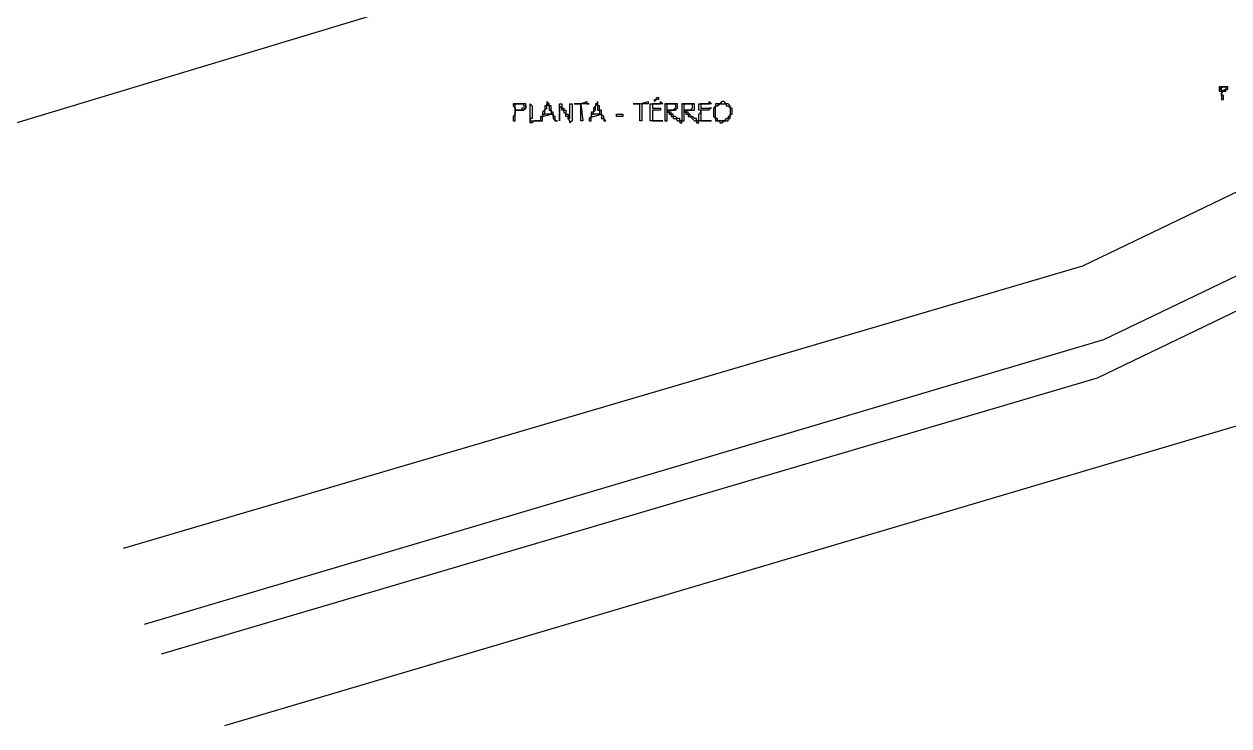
# Model space of a CAD drawing. Header units: millimetres. Extents: x -518.8 to -461.2, y 3.5 to 44.2.
# Drawn here: x -480.511 to -476.873, y 9.147 to 11.266 of the extents above; entities that cross this region are included whole.
import ezdxf

# ---------------------------------------------------------------- set-up
doc = ezdxf.new("R2010")
doc.units = ezdxf.units.MM
doc.header["$MEASUREMENT"] = 0
doc.layers.add('8', color=8, linetype='Continuous')
doc.layers.add('MYSOLIDS', color=7, linetype='Continuous')

msp = doc.modelspace()

# ---------------------------------------------------------------- linework, layer by layer
at = {"layer": '8'}
for points in [[(-478.6391, 11.5413), (-481.294, 10.7391)], [(-476.0038, 11.1654), (-477.3151, 10.5353)], [(-475.794, 11.0127), (-477.2511, 10.3127)], [(-475.7872, 10.9112), (-477.2707, 10.1977)], [(-477.3151, 10.5353), (-480.2121, 9.6827)], [(-477.2511, 10.3127), (-480.1481, 9.4533)], [(-477.2707, 10.1977), (-480.097, 9.3639)], [(-476.4429, 10.1729), (-479.906, 9.1473)]]:
    msp.add_lwpolyline(points, dxfattribs=at)
at = {"layer": 'MYSOLIDS'}
for points in [[(-476.9015, 11.0699), (-476.9015, 11.0699), (-476.9015, 11.0699), (-476.9015, 11.0699), (-476.9015, 11.0699), (-476.9015, 11.0639), (-476.9015, 11.0639), (-476.9015, 11.0639), (-476.8948, 11.0639), (-476.8948, 11.0578), (-476.8948, 11.0578), (-476.8948, 11.0578), (-476.8948, 11.0578), (-476.8948, 11.0511), (-476.8948, 11.0511), (-476.8948, 11.0511), (-476.8948, 11.0451), (-476.8948, 11.0451), (-476.8948, 11.0451), (-476.8948, 11.0451), (-476.8948, 11.0383), (-476.8948, 11.0383), (-476.8887, 11.0383), (-476.8887, 11.0383), (-476.8887, 11.0383), (-476.8887, 11.0383), (-476.8887, 11.0383), (-476.8887, 11.0451), (-476.8887, 11.0451), (-476.8887, 11.0451), (-476.8887, 11.0511), (-476.8948, 11.0511), (-476.8948, 11.0511), (-476.8948, 11.0511), (-476.8948, 11.0578), (-476.8948, 11.0578), (-476.8948, 11.0578), (-476.8948, 11.0578), (-476.8948, 11.0578), (-476.8948, 11.0578), (-476.8948, 11.0578), (-476.8887, 11.0639), (-476.8887, 11.0639), (-476.8887, 11.0639), (-476.8887, 11.0639), (-476.882, 11.0639), (-476.882, 11.0639), (-476.882, 11.0639), (-476.882, 11.0639), (-476.882, 11.0699), (-476.8948, 11.0639), (-476.8948, 11.0639), (-476.8948, 11.0639), (-476.8948, 11.0639), (-476.8948, 11.0699), (-476.8948, 11.0699), (-476.9015, 11.0699), (-476.9015, 11.0699), (-476.8948, 11.0699), (-476.8948, 11.0699), (-476.8948, 11.0766), (-476.8948, 11.0766), (-476.8948, 11.0766), (-476.8887, 11.0766), (-476.8887, 11.0766), (-476.8887, 11.0766), (-476.9015, 11.0699), (-476.9015, 11.0699)], [(-476.8887, 11.0766), (-476.8887, 11.0766), (-476.8887, 11.0766), (-476.8948, 11.0766), (-476.8948, 11.0766), (-476.8948, 11.0766), (-476.8948, 11.0766), (-476.9015, 11.0766), (-476.882, 11.0766), (-476.882, 11.0766), (-476.882, 11.0766), (-476.8887, 11.0766), (-476.8887, 11.0766), (-476.8887, 11.0766)], [(-476.9015, 11.0766), (-476.9015, 11.0766), (-476.9015, 11.0699), (-476.9015, 11.0699), (-476.9015, 11.0699), (-476.8887, 11.0766), (-476.8887, 11.0766), (-476.882, 11.0766), (-476.882, 11.0766), (-476.882, 11.0766), (-476.882, 11.0766), (-476.882, 11.0766), (-476.882, 11.0766), (-476.882, 11.0766), (-476.882, 11.0699), (-476.882, 11.0699), (-476.882, 11.0699), (-476.882, 11.0699), (-476.882, 11.0699), (-476.882, 11.0699), (-476.882, 11.0639), (-476.8887, 11.0639), (-476.8887, 11.0639), (-476.8887, 11.0639), (-476.8887, 11.0639), (-476.8948, 11.0639), (-476.8948, 11.0639), (-476.882, 11.0699), (-476.876, 11.0699), (-476.876, 11.0699), (-476.876, 11.0699), (-476.876, 11.0699), (-476.876, 11.0766), (-476.876, 11.0766), (-476.876, 11.0766), (-476.876, 11.0766), (-476.882, 11.0766), (-476.882, 11.0766), (-476.882, 11.0766), (-476.9015, 11.0766), (-476.9015, 11.0766), (-476.9015, 11.0766), (-476.9015, 11.0766)], [(-479.0339, 11.0255), (-479.0339, 11.0255), (-479.0339, 11.0255), (-479.0339, 11.0195), (-479.0339, 11.0195), (-479.0278, 11.0127), (-479.0278, 11.0127), (-479.0278, 11.0127), (-479.0278, 11.0067), (-479.0278, 11.0067), (-479.0278, 11), (-479.0278, 11), (-479.0278, 11), (-479.0278, 10.9939), (-479.0278, 10.9939), (-479.0339, 10.9872), (-479.0339, 10.9872), (-479.0339, 10.9812), (-479.0339, 10.9812), (-479.0339, 10.9812), (-479.0339, 10.9744), (-479.0339, 10.9744), (-479.0339, 10.9744), (-479.0278, 10.9744), (-479.0278, 10.9744), (-479.0278, 10.9744), (-479.0278, 10.9744), (-479.0278, 10.9744), (-479.0278, 10.9812), (-479.0278, 10.9812), (-479.0278, 10.9872), (-479.0278, 10.9872), (-479.0278, 10.9939), (-479.0278, 10.9939), (-479.0278, 10.9939), (-479.0278, 11), (-479.0278, 11), (-479.0278, 11), (-479.0278, 11.0067), (-479.0278, 11.0067), (-479.0278, 11.0067), (-479.0211, 11.0067), (-479.0151, 11.0067), (-479.0151, 11.0067), (-479.0151, 11.0067), (-479.0083, 11.0067), (-479.0083, 11.0067), (-479.0023, 11.0067), (-479.0023, 11.0067), (-479.0023, 11.0067), (-479.0278, 11.0067), (-479.0278, 11.0067), (-479.0278, 11.0127), (-479.0278, 11.0127), (-479.0278, 11.0127), (-479.0278, 11.0195), (-479.0278, 11.0195), (-479.0278, 11.0255), (-479.0278, 11.0255), (-479.0211, 11.0255), (-479.0211, 11.0255), (-479.0151, 11.0255), (-479.0151, 11.0255), (-479.0151, 11.0255), (-479.0083, 11.0255), (-479.0083, 11.0255), (-479.0339, 11.0255), (-479.0339, 11.0255)], [(-479.0278, 11.0255), (-479.0278, 11.0255), (-479.0339, 11.0255), (-479.0339, 11.0255), (-479.0339, 11.0255), (-479.0083, 11.0255), (-479.0083, 11.0255), (-479.0083, 11.0255), (-479.0023, 11.0255), (-479.0023, 11.0255), (-479.0023, 11.0195), (-478.9955, 11.0195), (-478.9955, 11.0195), (-478.9955, 11.0195), (-478.9955, 11.0127), (-479.0023, 11.0127), (-479.0023, 11.0127), (-479.0023, 11.0127), (-479.0083, 11.0127), (-479.0083, 11.0127), (-479.0083, 11.0067), (-479.0151, 11.0067), (-479.0151, 11.0067), (-479.0151, 11.0067), (-479.0211, 11.0067), (-479.0211, 11.0067), (-479.0278, 11.0067), (-479.0023, 11.0067), (-479.0023, 11.0067), (-478.9955, 11.0127), (-478.9955, 11.0127), (-478.9955, 11.0127), (-478.9955, 11.0127), (-478.9955, 11.0195), (-478.9955, 11.0195), (-478.9955, 11.0195), (-478.9955, 11.0255), (-478.9955, 11.0255), (-479.0023, 11.0255), (-479.0278, 11.0255), (-479.0278, 11.0255), (-479.0278, 11.0255), (-479.0278, 11.0255)], [(-479.0083, 11.0255), (-479.0083, 11.0255), (-479.0151, 11.0255), (-479.0151, 11.0255), (-479.0211, 11.0255), (-479.0211, 11.0255), (-479.0211, 11.0255), (-479.0278, 11.0255), (-479.0023, 11.0255), (-479.0023, 11.0255), (-479.0023, 11.0255), (-479.0083, 11.0255), (-479.0083, 11.0255), (-479.0083, 11.0255)], [(-478.9827, 10.9744), (-478.9767, 10.9744), (-478.9767, 10.9744), (-478.9707, 10.9744), (-478.9707, 10.9744), (-478.9639, 10.9744), (-478.9639, 10.9744), (-478.9639, 10.9744), (-478.9579, 10.9744), (-478.9579, 10.9744), (-478.9579, 10.9744), (-478.9579, 10.9744), (-478.9579, 10.9744), (-478.9511, 10.9744), (-478.9511, 10.9744), (-478.9579, 10.9744), (-478.9579, 10.9744), (-478.9579, 10.9744), (-478.9639, 10.9744), (-478.9639, 10.9744), (-478.9639, 10.9744), (-478.9639, 10.9744), (-478.9707, 10.9744), (-478.9707, 10.9744), (-478.9767, 10.9684), (-478.9767, 10.9684), (-478.9767, 10.9684), (-478.9827, 10.9684), (-478.9827, 10.9684), (-478.9827, 10.9744), (-478.9827, 10.9744), (-478.9827, 10.9744), (-478.9827, 10.9744), (-478.9827, 10.9744), (-478.9827, 10.9744), (-478.9827, 10.9812), (-478.9827, 10.9812), (-478.9827, 10.9872), (-478.9827, 10.9872), (-478.9827, 10.9872), (-478.9827, 10.9939), (-478.9827, 10.9939), (-478.9827, 11), (-478.9827, 11), (-478.9827, 11), (-478.9827, 11.0067), (-478.9827, 11.0067), (-478.9827, 11.0067), (-478.9827, 11.0127), (-478.9827, 11.0127), (-478.9827, 11.0195), (-478.9827, 11.0195), (-478.9827, 11.0195), (-478.9827, 11.0255), (-478.9827, 11.0255), (-478.9827, 11.0255), (-478.9827, 11.0255), (-478.9827, 11.0255), (-478.9827, 11.0255), (-478.9827, 11.0255), (-478.9827, 11.0255), (-478.9827, 11.0255), (-478.9827, 11.0255), (-478.9827, 11.0255), (-478.9827, 11.0255), (-478.9767, 11.0195), (-478.9767, 11.0195), (-478.9767, 11.0127), (-478.9767, 11.0127), (-478.9767, 11.0067), (-478.9767, 11.0067), (-478.9767, 11.0067), (-478.9767, 11), (-478.9767, 11), (-478.9767, 11), (-478.9767, 10.9939), (-478.9767, 10.9939), (-478.9767, 10.9872), (-478.9767, 10.9872), (-478.9767, 10.9872), (-478.9767, 10.9872), (-478.9767, 10.9812), (-478.9827, 10.9812), (-478.9827, 10.9744), (-478.9827, 10.9744), (-478.9827, 10.9744), (-478.9827, 10.9744), (-478.9827, 10.9744)], [(-478.9256, 11.0255), (-478.9324, 11.0255), (-478.9256, 11.0195), (-478.9256, 11.0195), (-478.9256, 11.0195), (-478.9256, 11.0127), (-478.9256, 11.0127), (-478.9256, 11.0067), (-478.9256, 11.0067), (-478.9196, 11.0067), (-478.9196, 11), (-478.9196, 11), (-478.9196, 11), (-478.9196, 10.9939), (-478.9384, 10.9939), (-478.9451, 10.9939), (-478.9451, 10.9939), (-478.9451, 10.9872), (-478.9451, 10.9872), (-478.9511, 10.9872), (-478.9511, 10.9872), (-478.9511, 10.9812), (-478.9511, 10.9744), (-478.9511, 10.9744), (-478.9511, 10.9744), (-478.9511, 10.9744), (-478.9511, 10.9744), (-478.9511, 10.9744), (-478.9511, 10.9744), (-478.9451, 10.9744), (-478.9451, 10.9812), (-478.9451, 10.9812), (-478.9451, 10.9812), (-478.9451, 10.9872), (-478.9451, 10.9872), (-478.9451, 10.9872), (-478.9196, 10.9939), (-478.9128, 10.9939), (-478.9128, 10.9939), (-478.9128, 11), (-478.9128, 11), (-478.9196, 11), (-478.9196, 11.0067), (-478.9196, 11.0067), (-478.9196, 11.0067), (-478.9196, 11.0127), (-478.9196, 11.0127), (-478.9196, 11.0127), (-478.9196, 11.0195), (-478.9256, 11.0195), (-478.9256, 11.0195), (-478.9256, 11.0195), (-478.9256, 11.0255), (-478.9256, 11.0255)], [(-478.9324, 11.0323), (-478.9324, 11.0323), (-478.9324, 11.0255), (-478.9324, 11.0255), (-478.9324, 11.0255), (-478.9324, 11.0255), (-478.9324, 11.0195), (-478.9384, 11.0195), (-478.9384, 11.0127), (-478.9384, 11.0127), (-478.9384, 11.0067), (-478.9384, 11.0067), (-478.9384, 11.0067), (-478.9451, 11), (-478.9451, 11), (-478.9451, 10.9939), (-478.9451, 10.9939), (-478.9384, 10.9939), (-478.9384, 10.9939), (-478.9384, 11), (-478.9384, 11), (-478.9384, 11), (-478.9384, 11.0067), (-478.9384, 11.0067), (-478.9384, 11.0067), (-478.9324, 11.0127), (-478.9324, 11.0127), (-478.9324, 11.0127), (-478.9324, 11.0195), (-478.9324, 11.0195), (-478.9324, 11.0255), (-478.9256, 11.0255), (-478.9256, 11.0255), (-478.9256, 11.0255), (-478.9324, 11.0323), (-478.9324, 11.0323)], [(-478.894, 11.0195), (-478.894, 10.9744), (-478.894, 10.9744), (-478.894, 10.9744), (-478.894, 10.9744), (-478.894, 10.9744), (-478.894, 10.9744), (-478.894, 10.9744), (-478.894, 10.9744), (-478.894, 10.9744), (-478.894, 11.0255), (-478.894, 11.0255), (-478.894, 11.0255), (-478.894, 11.0255), (-478.894, 11.0255), (-478.894, 11.0255), (-478.8872, 11.0255), (-478.8872, 11.0255), (-478.8872, 11.0255), (-478.8872, 11.0195), (-478.8872, 11.0195), (-478.8872, 11.0195), (-478.8872, 11.0127), (-478.8812, 11.0127), (-478.8812, 11.0127), (-478.8812, 11.0067), (-478.8812, 11.0067), (-478.8752, 11.0067), (-478.8752, 11), (-478.8752, 11), (-478.8752, 11), (-478.8752, 10.9939), (-478.8684, 10.9939), (-478.8684, 10.9939), (-478.8684, 10.9872), (-478.8684, 10.9872), (-478.8684, 10.9872), (-478.8624, 10.9812), (-478.8624, 10.9812), (-478.8624, 10.9812), (-478.8624, 10.9812), (-478.8624, 10.9812), (-478.8624, 10.9872), (-478.8624, 10.9872), (-478.8624, 10.9872), (-478.8624, 10.9939), (-478.8624, 10.9939), (-478.8624, 11), (-478.8624, 11), (-478.8624, 11), (-478.8624, 11.0067), (-478.8624, 11.0067), (-478.8624, 11.0127), (-478.8624, 11.0127), (-478.8624, 11.0127), (-478.8624, 11.0195), (-478.8624, 11.0195), (-478.8624, 11.0255), (-478.8624, 11.0255), (-478.8624, 11.0255), (-478.8624, 11.0255), (-478.8624, 11.0255), (-478.8557, 11.0255), (-478.8557, 11.0255), (-478.8557, 11.0255), (-478.8557, 11.0255), (-478.8557, 11.0255), (-478.8557, 11.0255), (-478.8557, 11.0255), (-478.8557, 11.0255), (-478.8557, 11.0195), (-478.8557, 11.0195), (-478.8557, 11.0127), (-478.8557, 11.0127), (-478.8557, 11.0127), (-478.8557, 11.0067), (-478.8557, 11.0067), (-478.8557, 11), (-478.8557, 11), (-478.8557, 10.9939), (-478.8557, 10.9939), (-478.8557, 10.9939), (-478.8557, 10.9939), (-478.8557, 10.9872), (-478.8557, 10.9872), (-478.8557, 10.9812), (-478.8557, 10.9812), (-478.8557, 10.9812), (-478.8557, 10.9744), (-478.8557, 10.9744), (-478.8557, 10.9744), (-478.8557, 10.9744), (-478.8557, 10.9744), (-478.8624, 10.9684), (-478.8624, 10.9684), (-478.8624, 10.9684), (-478.8624, 10.9744), (-478.8624, 10.9744), (-478.8624, 10.9744), (-478.8684, 10.9812), (-478.8684, 10.9812), (-478.8684, 10.9872), (-478.8684, 10.9872), (-478.8752, 10.9872), (-478.8752, 10.9872), (-478.8752, 10.9939), (-478.8752, 10.9939), (-478.8752, 10.9939), (-478.8812, 11), (-478.8812, 11), (-478.8812, 11), (-478.8812, 11.0067), (-478.8872, 11.0067), (-478.8872, 11.0127), (-478.8872, 11.0127), (-478.8872, 11.0127), (-478.894, 11.0195), (-478.894, 11.0195), (-478.894, 11.0195), (-478.894, 11.0195), (-478.894, 11.0195)], [(-478.8113, 11.0323), (-478.8113, 11.0323), (-478.8113, 11.0255), (-478.8113, 11.0255), (-478.8045, 11.0255), (-478.8045, 11.0255), (-478.8113, 11.0255), (-478.8113, 11.0255), (-478.8113, 11.0255), (-478.8113, 11.0255), (-478.8301, 11.0255), (-478.8241, 10.9744), (-478.8301, 10.9744), (-478.8301, 10.9744), (-478.8301, 10.9744), (-478.8301, 10.9744), (-478.8301, 10.9744), (-478.8301, 10.9744), (-478.8301, 10.9744), (-478.8301, 10.9744), (-478.8301, 11.0255), (-478.8301, 11.0255), (-478.8369, 11.0255), (-478.8429, 11.0255), (-478.8429, 11.0255), (-478.8429, 11.0255), (-478.8496, 11.0255), (-478.8496, 11.0255), (-478.8496, 11.0255), (-478.8496, 11.0255), (-478.8496, 11.0255), (-478.8496, 11.0255), (-478.8496, 11.0255), (-478.8496, 11.0255), (-478.8496, 11.0255), (-478.8496, 11.0255), (-478.8429, 11.0255), (-478.8429, 11.0255), (-478.8429, 11.0255), (-478.8369, 11.0255), (-478.8369, 11.0255), (-478.8301, 11.0255), (-478.8301, 11.0255), (-478.8113, 11.0323), (-478.8113, 11.0323), (-478.8113, 11.0323)], [(-478.7797, 11.0255), (-478.7797, 11.0255), (-478.7797, 11.0195), (-478.7797, 11.0195), (-478.7797, 11.0195), (-478.7797, 11.0127), (-478.7797, 11.0127), (-478.7797, 11.0067), (-478.773, 11.0067), (-478.773, 11.0067), (-478.773, 11), (-478.773, 11), (-478.773, 11), (-478.773, 10.9939), (-478.7918, 10.9939), (-478.7985, 10.9939), (-478.7985, 10.9939), (-478.7985, 10.9872), (-478.7985, 10.9872), (-478.7985, 10.9872), (-478.7985, 10.9872), (-478.8045, 10.9812), (-478.8045, 10.9744), (-478.8045, 10.9744), (-478.8045, 10.9744), (-478.8045, 10.9744), (-478.8045, 10.9744), (-478.7985, 10.9744), (-478.7985, 10.9744), (-478.7985, 10.9744), (-478.7985, 10.9812), (-478.7985, 10.9812), (-478.7985, 10.9812), (-478.7985, 10.9872), (-478.7918, 10.9872), (-478.7918, 10.9872), (-478.7669, 10.9939), (-478.7669, 10.9939), (-478.7669, 10.9939), (-478.7669, 11), (-478.7669, 11), (-478.7669, 11), (-478.7669, 11.0067), (-478.773, 11.0067), (-478.773, 11.0067), (-478.773, 11.0127), (-478.773, 11.0127), (-478.773, 11.0127), (-478.773, 11.0195), (-478.773, 11.0195), (-478.773, 11.0195), (-478.7797, 11.0195), (-478.7797, 11.0255), (-478.7797, 11.0255)], [(-478.7797, 11.0323), (-478.7797, 11.0323), (-478.7797, 11.0255), (-478.7857, 11.0255), (-478.7857, 11.0255), (-478.7857, 11.0255), (-478.7857, 11.0195), (-478.7857, 11.0195), (-478.7918, 11.0127), (-478.7918, 11.0127), (-478.7918, 11.0067), (-478.7918, 11.0067), (-478.7918, 11.0067), (-478.7918, 11), (-478.7985, 11), (-478.7985, 10.9939), (-478.7985, 10.9939), (-478.7918, 10.9939), (-478.7918, 10.9939), (-478.7918, 11), (-478.7918, 11), (-478.7918, 11), (-478.7857, 11.0067), (-478.7857, 11.0067), (-478.7857, 11.0067), (-478.7857, 11.0127), (-478.7857, 11.0127), (-478.7857, 11.0127), (-478.7857, 11.0195), (-478.7857, 11.0195), (-478.7797, 11.0255), (-478.7797, 11.0255), (-478.7797, 11.0255), (-478.7797, 11.0255), (-478.7797, 11.0323), (-478.7797, 11.0323)], [(-478.6263, 11.0323), (-478.6263, 11.0323), (-478.6263, 11.0255), (-478.6263, 11.0255), (-478.6263, 11.0255), (-478.6263, 11.0255), (-478.6263, 11.0255), (-478.6263, 11.0255), (-478.6263, 11.0255), (-478.6263, 11.0255), (-478.6459, 11.0255), (-478.6459, 10.9744), (-478.6459, 10.9744), (-478.6459, 10.9744), (-478.6459, 10.9744), (-478.6459, 10.9744), (-478.6519, 10.9744), (-478.6519, 10.9744), (-478.6519, 10.9744), (-478.6519, 10.9744), (-478.6519, 11.0255), (-478.6519, 11.0255), (-478.6587, 11.0255), (-478.6587, 11.0255), (-478.6647, 11.0255), (-478.6647, 11.0255), (-478.6647, 11.0255), (-478.6647, 11.0255), (-478.6647, 11.0255), (-478.6647, 11.0255), (-478.6714, 11.0255), (-478.6714, 11.0255), (-478.6647, 11.0255), (-478.6647, 11.0255), (-478.6647, 11.0255), (-478.6647, 11.0255), (-478.6647, 11.0255), (-478.6587, 11.0255), (-478.6587, 11.0255), (-478.6587, 11.0255), (-478.6519, 11.0255), (-478.6519, 11.0255), (-478.6519, 11.0255), (-478.6263, 11.0323), (-478.6263, 11.0323), (-478.6263, 11.0323)], [(-478.6136, 11.0127), (-478.5887, 11.0127), (-478.5887, 11.0127), (-478.5887, 11.0127), (-478.5887, 11.0127), (-478.5887, 11.0127), (-478.5887, 11.0127), (-478.5887, 11.0127), (-478.5887, 11.0127), (-478.5887, 11.0067), (-478.5887, 11.0067), (-478.6136, 11.0067), (-478.6136, 11.0067), (-478.6136, 11.0067), (-478.6136, 11), (-478.6136, 11), (-478.6136, 11), (-478.6136, 11), (-478.6136, 10.9939), (-478.6136, 10.9939), (-478.6136, 10.9939), (-478.6136, 10.9872), (-478.6136, 10.9872), (-478.6136, 10.9872), (-478.6136, 10.9812), (-478.6136, 10.9812), (-478.6136, 10.9744), (-478.6136, 10.9744), (-478.6136, 10.9744), (-478.6075, 10.9744), (-478.6075, 10.9744), (-478.6075, 10.9744), (-478.6008, 10.9744), (-478.6008, 10.9744), (-478.6008, 10.9744), (-478.5948, 10.9744), (-478.5948, 10.9744), (-478.5887, 10.9744), (-478.5887, 10.9744), (-478.5887, 10.9744), (-478.582, 10.9744), (-478.582, 10.9744), (-478.582, 10.9744), (-478.582, 10.9744), (-478.5887, 10.9744), (-478.5887, 10.9744), (-478.5887, 10.9744), (-478.5948, 10.9744), (-478.5948, 10.9744), (-478.5948, 10.9744), (-478.6008, 10.9744), (-478.6008, 10.9744), (-478.6075, 10.9744), (-478.6075, 10.9744), (-478.6075, 10.9744), (-478.6136, 10.9744), (-478.6136, 10.9744), (-478.6136, 10.9744), (-478.6136, 10.9744), (-478.6203, 10.9744), (-478.6203, 10.9744), (-478.6203, 10.9744), (-478.6203, 10.9744), (-478.6203, 10.9744), (-478.6203, 10.9812), (-478.6203, 10.9812), (-478.6203, 10.9812), (-478.6203, 10.9872), (-478.6203, 10.9872), (-478.6203, 10.9939), (-478.6203, 10.9939), (-478.6203, 10.9939), (-478.6203, 11), (-478.6203, 11), (-478.6203, 11), (-478.6203, 11.0067), (-478.6203, 11.0067), (-478.6203, 11.0127), (-478.6203, 11.0127), (-478.6203, 11.0195), (-478.6203, 11.0195), (-478.6203, 11.0195), (-478.6203, 11.0255), (-478.6203, 11.0255), (-478.6203, 11.0255), (-478.6203, 11.0255), (-478.6203, 11.0255), (-478.6136, 11.0255), (-478.6136, 11.0255), (-478.6136, 11.0255), (-478.6075, 11.0255), (-478.6075, 11.0255), (-478.6075, 11.0255), (-478.6075, 11.0255), (-478.6008, 11.0255), (-478.6008, 11.0255), (-478.6008, 11.0255), (-478.5948, 11.0255), (-478.5948, 11.0255), (-478.5887, 11.0255), (-478.5887, 11.0255), (-478.5887, 11.0323), (-478.5887, 11.0323), (-478.582, 11.0255), (-478.582, 11.0255), (-478.582, 11.0255), (-478.582, 11.0255), (-478.582, 11.0255), (-478.5887, 11.0255), (-478.5887, 11.0255), (-478.5887, 11.0255), (-478.5948, 11.0255), (-478.5948, 11.0255), (-478.6008, 11.0255), (-478.6008, 11.0255), (-478.6075, 11.0255), (-478.6075, 11.0255), (-478.6136, 11.0255), (-478.6136, 11.0255), (-478.6136, 11.0255), (-478.6136, 11.0195), (-478.6136, 11.0195), (-478.6136, 11.0195), (-478.6136, 11.0127), (-478.6136, 11.0127), (-478.6136, 11.0127), (-478.6136, 11.0127), (-478.6136, 11.0127), (-478.6136, 11.0127)], [(-478.6075, 11.0383), (-478.6075, 11.0383), (-478.6075, 11.0383), (-478.6008, 11.0383), (-478.6008, 11.0383), (-478.6008, 11.0451), (-478.6008, 11.0451), (-478.5948, 11.0451), (-478.5948, 11.0451), (-478.5948, 11.0451), (-478.5948, 11.0451), (-478.5948, 11.0451), (-478.5948, 11.0451), (-478.5948, 11.0451), (-478.5948, 11.0451), (-478.5948, 11.0451), (-478.5948, 11.0383), (-478.6008, 11.0383), (-478.6008, 11.0383), (-478.6008, 11.0383), (-478.6008, 11.0383), (-478.6008, 11.0383), (-478.6075, 11.0323), (-478.6075, 11.0323), (-478.6075, 11.0323), (-478.6075, 11.0323), (-478.6075, 11.0383), (-478.6075, 11.0383), (-478.6075, 11.0383), (-478.6075, 11.0383), (-478.6075, 11.0383)], [(-478.5504, 11.0255), (-478.5504, 11.0255), (-478.5564, 11.0255), (-478.5564, 11.0255), (-478.5564, 11.0255), (-478.5564, 11.0255), (-478.5632, 11.0255), (-478.5632, 11.0255), (-478.5692, 11.0255), (-478.5692, 11.0255), (-478.576, 11.0255), (-478.576, 10.9744), (-478.576, 10.9744), (-478.5692, 10.9744), (-478.5692, 10.9744), (-478.5692, 10.9744), (-478.5692, 10.9744), (-478.5692, 11.0067), (-478.5564, 11.0067), (-478.5564, 11.0067), (-478.5504, 11.0067), (-478.5504, 11.0067), (-478.5504, 11.0067), (-478.5436, 11.0067), (-478.5692, 11.0067), (-478.5692, 11.0255), (-478.5692, 11.0255), (-478.5692, 11.0255), (-478.5632, 11.0255), (-478.5632, 11.0255), (-478.5564, 11.0255), (-478.5564, 11.0255), (-478.5564, 11.0255), (-478.5504, 11.0255), (-478.5436, 11.0255), (-478.5436, 11.0255), (-478.5436, 11.0255), (-478.5436, 11.0255), (-478.5504, 11.0255), (-478.5504, 11.0255), (-478.5504, 11.0255)], [(-478.5692, 11.0255), (-478.576, 11.0255), (-478.576, 11.0255), (-478.5692, 11.0255), (-478.5692, 11.0255), (-478.5692, 11.0255), (-478.5692, 11.0255)], [(-478.5436, 11.0255), (-478.5504, 11.0255), (-478.5504, 11.0255), (-478.5504, 11.0255), (-478.5436, 11.0255), (-478.5436, 11.0255), (-478.5436, 11.0195), (-478.5436, 11.0195), (-478.5436, 11.0195), (-478.5436, 11.0127), (-478.5436, 11.0127), (-478.5436, 11.0127), (-478.5436, 11.0127), (-478.5504, 11.0067), (-478.5504, 11.0067), (-478.5504, 11.0067), (-478.5504, 11.0067), (-478.5564, 11.0067), (-478.5564, 11.0067), (-478.5632, 11.0067), (-478.5632, 11.0067), (-478.5692, 11.0067), (-478.5692, 11.0067), (-478.5436, 11.0067), (-478.5436, 11.0067), (-478.5436, 11.0067), (-478.5436, 11.0067), (-478.5376, 11.0127), (-478.5376, 11.0127), (-478.5376, 11.0127), (-478.5376, 11.0195), (-478.5376, 11.0195), (-478.5376, 11.0195), (-478.5376, 11.0255), (-478.5436, 11.0255), (-478.5436, 11.0255)], [(-478.4993, 11.0255), (-478.4993, 11.0255), (-478.5053, 11.0255), (-478.5053, 11.0255), (-478.5053, 11.0255), (-478.5053, 11.0255), (-478.5121, 11.0255), (-478.5121, 11.0255), (-478.5181, 11.0255), (-478.5181, 11.0255), (-478.5248, 11.0255), (-478.5248, 10.9744), (-478.5181, 10.9744), (-478.5181, 10.9744), (-478.5181, 10.9744), (-478.5181, 10.9744), (-478.5181, 10.9744), (-478.5181, 11.0067), (-478.5053, 11.0067), (-478.5053, 11.0067), (-478.4993, 11.0067), (-478.4993, 11.0067), (-478.4933, 11.0067), (-478.4933, 11.0067), (-478.5181, 11.0067), (-478.5181, 11.0255), (-478.5181, 11.0255), (-478.5181, 11.0255), (-478.5121, 11.0255), (-478.5121, 11.0255), (-478.5053, 11.0255), (-478.5053, 11.0255), (-478.5053, 11.0255), (-478.4993, 11.0255), (-478.4865, 11.0255), (-478.4933, 11.0255), (-478.4933, 11.0255), (-478.4933, 11.0255), (-478.4993, 11.0255), (-478.4993, 11.0255), (-478.4993, 11.0255)], [(-478.5181, 11.0255), (-478.5248, 11.0255), (-478.5248, 11.0255), (-478.5181, 11.0255), (-478.5181, 11.0255), (-478.5181, 11.0255), (-478.5181, 11.0255)], [(-478.4865, 11.0255), (-478.4993, 11.0255), (-478.4993, 11.0255), (-478.4993, 11.0255), (-478.4933, 11.0255), (-478.4933, 11.0255), (-478.4933, 11.0195), (-478.4933, 11.0195), (-478.4933, 11.0195), (-478.4933, 11.0127), (-478.4933, 11.0127), (-478.4933, 11.0127), (-478.4933, 11.0127), (-478.4993, 11.0067), (-478.4993, 11.0067), (-478.4993, 11.0067), (-478.4993, 11.0067), (-478.5053, 11.0067), (-478.5053, 11.0067), (-478.5053, 11.0067), (-478.5121, 11.0067), (-478.5121, 11.0067), (-478.5181, 11.0067), (-478.4933, 11.0067), (-478.4933, 11.0067), (-478.4933, 11.0067), (-478.4865, 11.0067), (-478.4865, 11.0127), (-478.4865, 11.0127), (-478.4865, 11.0127), (-478.4865, 11.0195), (-478.4865, 11.0195), (-478.4865, 11.0195), (-478.4865, 11.0255), (-478.4865, 11.0255), (-478.4865, 11.0255)], [(-478.4677, 11.0127), (-478.4421, 11.0127), (-478.4421, 11.0127), (-478.4421, 11.0127), (-478.4421, 11.0127), (-478.4354, 11.0127), (-478.4354, 11.0127), (-478.4421, 11.0127), (-478.4421, 11.0127), (-478.4421, 11.0067), (-478.4421, 11.0067), (-478.4677, 11.0067), (-478.4677, 11.0067), (-478.4677, 11.0067), (-478.4677, 11), (-478.4677, 11), (-478.4677, 11), (-478.4677, 11), (-478.4677, 10.9939), (-478.4677, 10.9939), (-478.4677, 10.9939), (-478.4677, 10.9872), (-478.4677, 10.9872), (-478.4677, 10.9872), (-478.4677, 10.9812), (-478.4677, 10.9812), (-478.4677, 10.9744), (-478.4677, 10.9744), (-478.4677, 10.9744), (-478.4609, 10.9744), (-478.4609, 10.9744), (-478.4549, 10.9744), (-478.4549, 10.9744), (-478.4549, 10.9744), (-478.4481, 10.9744), (-478.4481, 10.9744), (-478.4481, 10.9744), (-478.4421, 10.9744), (-478.4421, 10.9744), (-478.4421, 10.9744), (-478.4354, 10.9744), (-478.4354, 10.9744), (-478.4354, 10.9744), (-478.4354, 10.9744), (-478.4354, 10.9744), (-478.4421, 10.9744), (-478.4421, 10.9744), (-478.4481, 10.9744), (-478.4481, 10.9744), (-478.4481, 10.9744), (-478.4549, 10.9744), (-478.4549, 10.9744), (-478.4549, 10.9744), (-478.4609, 10.9744), (-478.4609, 10.9744), (-478.4677, 10.9744), (-478.4677, 10.9744), (-478.4677, 10.9744), (-478.4677, 10.9744), (-478.4737, 10.9744), (-478.4737, 10.9744), (-478.4737, 10.9744), (-478.4737, 10.9744), (-478.4737, 10.9744), (-478.4737, 10.9812), (-478.4737, 10.9812), (-478.4737, 10.9812), (-478.4737, 10.9872), (-478.4737, 10.9872), (-478.4737, 10.9939), (-478.4737, 10.9939), (-478.4737, 10.9939), (-478.4677, 11), (-478.4677, 11), (-478.4677, 11), (-478.4677, 11.0067), (-478.4737, 11.0067), (-478.4737, 11.0127), (-478.4737, 11.0127), (-478.4737, 11.0195), (-478.4737, 11.0195), (-478.4737, 11.0195), (-478.4737, 11.0255), (-478.4737, 11.0255), (-478.4737, 11.0255), (-478.4737, 11.0255), (-478.4737, 11.0255), (-478.4677, 11.0255), (-478.4677, 11.0255), (-478.4677, 11.0255), (-478.4609, 11.0255), (-478.4609, 11.0255), (-478.4609, 11.0255), (-478.4549, 11.0255), (-478.4549, 11.0255), (-478.4549, 11.0255), (-478.4481, 11.0255), (-478.4481, 11.0255), (-478.4481, 11.0255), (-478.4421, 11.0255), (-478.4421, 11.0255), (-478.4421, 11.0323), (-478.4421, 11.0323), (-478.4354, 11.0255), (-478.4354, 11.0255), (-478.4354, 11.0255), (-478.4354, 11.0255), (-478.4354, 11.0255), (-478.4354, 11.0255), (-478.4421, 11.0255), (-478.4421, 11.0255), (-478.4421, 11.0255), (-478.4481, 11.0255), (-478.4549, 11.0255), (-478.4549, 11.0255), (-478.4609, 11.0255), (-478.4609, 11.0255), (-478.4609, 11.0255), (-478.4677, 11.0255), (-478.4677, 11.0255), (-478.4677, 11.0195), (-478.4677, 11.0195), (-478.4677, 11.0195), (-478.4677, 11.0127), (-478.4677, 11.0127), (-478.4677, 11.0127), (-478.4677, 11.0127), (-478.4677, 11.0127), (-478.4677, 11.0127)], [(-478.4166, 11.0255), (-478.4166, 11.0255), (-478.4226, 11.0255), (-478.4226, 11.0195), (-478.4226, 11.0195), (-478.4226, 11.0195), (-478.4226, 11.0195), (-478.4293, 11.0127), (-478.4293, 11.0127), (-478.4293, 11.0067), (-478.4293, 11.0067), (-478.4293, 11.0067), (-478.4293, 11), (-478.4293, 11), (-478.4293, 11), (-478.4293, 10.9939), (-478.4293, 10.9939), (-478.4293, 10.9872), (-478.4293, 10.9872), (-478.4293, 10.9872), (-478.4226, 10.9812), (-478.4226, 10.9812), (-478.4226, 10.9812), (-478.4226, 10.9744), (-478.4226, 10.9744), (-478.4166, 10.9744), (-478.4166, 10.9744), (-478.4098, 10.9744), (-478.4098, 10.9744), (-478.4098, 10.9684), (-478.4038, 10.9684), (-478.4038, 10.9684), (-478.4038, 10.9684), (-478.397, 10.9744), (-478.397, 10.9744), (-478.391, 10.9744), (-478.391, 10.9744), (-478.391, 10.9744), (-478.4038, 10.9744), (-478.4038, 10.9744), (-478.4098, 10.9744), (-478.4098, 10.9744), (-478.4166, 10.9744), (-478.4166, 10.9812), (-478.4166, 10.9812), (-478.4166, 10.9812), (-478.4166, 10.9812), (-478.4226, 10.9812), (-478.4226, 10.9872), (-478.4226, 10.9872), (-478.4226, 10.9872), (-478.4226, 10.9939), (-478.4226, 10.9939), (-478.4226, 11), (-478.4226, 11), (-478.4226, 11), (-478.4226, 11.0067), (-478.4226, 11.0067), (-478.4226, 11.0127), (-478.4226, 11.0127), (-478.4226, 11.0127), (-478.4226, 11.0195), (-478.4166, 11.0195), (-478.4166, 11.0195), (-478.4166, 11.0195), (-478.4166, 11.0195), (-478.4098, 11.0255), (-478.4098, 11.0255), (-478.4038, 11.0255), (-478.4038, 11.0255), (-478.4038, 11.0255), (-478.4166, 11.0255), (-478.4166, 11.0255)], [(-478.4038, 11.0323), (-478.4038, 11.0323), (-478.4038, 11.0323), (-478.4038, 11.0323), (-478.4098, 11.0255), (-478.4098, 11.0255), (-478.4166, 11.0255), (-478.4166, 11.0255), (-478.4038, 11.0255), (-478.4038, 11.0255), (-478.397, 11.0255), (-478.397, 11.0255), (-478.391, 11.0255), (-478.391, 11.0255), (-478.391, 11.0195), (-478.385, 11.0195), (-478.385, 11.0195), (-478.385, 11.0195), (-478.385, 11.0195), (-478.3782, 11.0127), (-478.3782, 11.0127), (-478.3782, 11.0127), (-478.3782, 11.0067), (-478.3782, 11.0067), (-478.3782, 11), (-478.3782, 11), (-478.3782, 11), (-478.3782, 10.9939), (-478.3782, 10.9939), (-478.3782, 10.9939), (-478.3782, 10.9872), (-478.385, 10.9872), (-478.385, 10.9872), (-478.385, 10.9872), (-478.385, 10.9812), (-478.391, 10.9812), (-478.391, 10.9812), (-478.391, 10.9812), (-478.397, 10.9744), (-478.397, 10.9744), (-478.397, 10.9744), (-478.4038, 10.9744), (-478.4038, 10.9744), (-478.391, 10.9744), (-478.391, 10.9744), (-478.385, 10.9744), (-478.385, 10.9812), (-478.385, 10.9812), (-478.385, 10.9812), (-478.3782, 10.9812), (-478.3782, 10.9872), (-478.3782, 10.9872), (-478.3782, 10.9872), (-478.3782, 10.9872), (-478.3782, 10.9939), (-478.3722, 10.9939), (-478.3722, 11), (-478.3722, 11), (-478.3722, 11), (-478.3722, 11.0067), (-478.3722, 11.0067), (-478.3722, 11.0067), (-478.3722, 11.0127), (-478.3782, 11.0127), (-478.3782, 11.0195), (-478.3782, 11.0195), (-478.3782, 11.0195), (-478.3782, 11.0195), (-478.385, 11.0255), (-478.385, 11.0255), (-478.385, 11.0255), (-478.391, 11.0255), (-478.391, 11.0255), (-478.391, 11.0255), (-478.397, 11.0323), (-478.397, 11.0323), (-478.4038, 11.0323), (-478.4038, 11.0323)], [(-478.9128, 10.9939), (-478.9196, 10.9939), (-478.9128, 10.9939), (-478.9128, 10.9872), (-478.9128, 10.9872), (-478.9128, 10.9812), (-478.9128, 10.9812), (-478.9128, 10.9812), (-478.9068, 10.9744), (-478.9068, 10.9744), (-478.9068, 10.9744), (-478.9068, 10.9744), (-478.9068, 10.9744), (-478.9, 10.9744), (-478.9068, 10.9744), (-478.9068, 10.9812), (-478.9068, 10.9812), (-478.9068, 10.9872), (-478.9068, 10.9872), (-478.9128, 10.9872), (-478.9128, 10.9939), (-478.9128, 10.9939)], [(-478.7669, 10.9939), (-478.7669, 10.9939), (-478.7669, 10.9939), (-478.7669, 10.9872), (-478.7669, 10.9872), (-478.7669, 10.9812), (-478.7669, 10.9812), (-478.7602, 10.9812), (-478.7602, 10.9744), (-478.7602, 10.9744), (-478.7602, 10.9744), (-478.7602, 10.9744), (-478.7542, 10.9744), (-478.7542, 10.9744), (-478.7542, 10.9744), (-478.7602, 10.9812), (-478.7602, 10.9812), (-478.7602, 10.9872), (-478.7602, 10.9872), (-478.7602, 10.9872), (-478.7669, 10.9939), (-478.7669, 10.9939)], [(-478.7218, 10.9939), (-478.7158, 10.9939), (-478.7158, 10.9939), (-478.709, 10.9939), (-478.709, 10.9939), (-478.709, 10.9939), (-478.703, 10.9939), (-478.703, 10.9939), (-478.703, 10.9939), (-478.703, 10.9939), (-478.703, 10.9939), (-478.703, 10.9939), (-478.703, 10.9939), (-478.703, 10.9939), (-478.703, 10.9872), (-478.703, 10.9872), (-478.703, 10.9872), (-478.709, 10.9872), (-478.709, 10.9872), (-478.7158, 10.9872), (-478.7158, 10.9872), (-478.7218, 10.9872), (-478.7218, 10.9872), (-478.7218, 10.9872), (-478.7218, 10.9872), (-478.7218, 10.9939), (-478.7218, 10.9939), (-478.7218, 10.9939), (-478.7218, 10.9939), (-478.7218, 10.9939), (-478.7218, 10.9939), (-478.7218, 10.9939), (-478.7218, 10.9939), (-478.7218, 10.9939)], [(-478.5564, 11.0067), (-478.5692, 11.0067), (-478.5692, 11), (-478.5632, 11), (-478.5632, 11), (-478.5632, 10.9939), (-478.5564, 10.9939), (-478.5564, 10.9939), (-478.5564, 10.9872), (-478.5504, 10.9872), (-478.5504, 10.9872), (-478.5504, 10.9872), (-478.5504, 10.9812), (-478.5436, 10.9812), (-478.5436, 10.9812), (-478.5436, 10.9812), (-478.5436, 10.9812), (-478.5376, 10.9744), (-478.5376, 10.9744), (-478.5308, 10.9744), (-478.5308, 10.9684), (-478.5308, 10.9684), (-478.5308, 10.9684), (-478.5248, 10.9684), (-478.5248, 10.9744), (-478.5248, 10.9744), (-478.5308, 10.9744), (-478.5308, 10.9744), (-478.5308, 10.9744), (-478.5308, 10.9744), (-478.5308, 10.9812), (-478.5376, 10.9812), (-478.5376, 10.9812), (-478.5376, 10.9812), (-478.5436, 10.9872), (-478.5436, 10.9872), (-478.5436, 10.9872), (-478.5504, 10.9872), (-478.5504, 10.9939), (-478.5504, 10.9939), (-478.5564, 10.9939), (-478.5564, 10.9939), (-478.5564, 11), (-478.5632, 11), (-478.5632, 11), (-478.5632, 11), (-478.5632, 11), (-478.5632, 11.0067), (-478.5564, 11.0067), (-478.5564, 11.0067)], [(-478.5053, 11.0067), (-478.5181, 11.0067), (-478.5181, 11), (-478.5121, 11), (-478.5121, 11), (-478.5121, 10.9939), (-478.5053, 10.9939), (-478.5053, 10.9939), (-478.5053, 10.9872), (-478.4993, 10.9872), (-478.4993, 10.9872), (-478.4993, 10.9872), (-478.4933, 10.9812), (-478.4933, 10.9812), (-478.4933, 10.9812), (-478.4933, 10.9812), (-478.4933, 10.9812), (-478.4865, 10.9744), (-478.4865, 10.9744), (-478.4805, 10.9744), (-478.4805, 10.9684), (-478.4805, 10.9684), (-478.4805, 10.9684), (-478.4737, 10.9684), (-478.4737, 10.9744), (-478.4737, 10.9744), (-478.4737, 10.9744), (-478.4805, 10.9744), (-478.4805, 10.9744), (-478.4805, 10.9744), (-478.4805, 10.9812), (-478.4865, 10.9812), (-478.4865, 10.9812), (-478.4865, 10.9812), (-478.4933, 10.9872), (-478.4933, 10.9872), (-478.4933, 10.9872), (-478.4993, 10.9872), (-478.4993, 10.9939), (-478.4993, 10.9939), (-478.4993, 10.9939), (-478.5053, 10.9939), (-478.5053, 11), (-478.5053, 11), (-478.5121, 11), (-478.5121, 11), (-478.5121, 11), (-478.5121, 11.0067), (-478.5053, 11.0067), (-478.5053, 11.0067)]]:
    msp.add_lwpolyline(points, dxfattribs=at)

doc.saveas('drawing.dxf')
